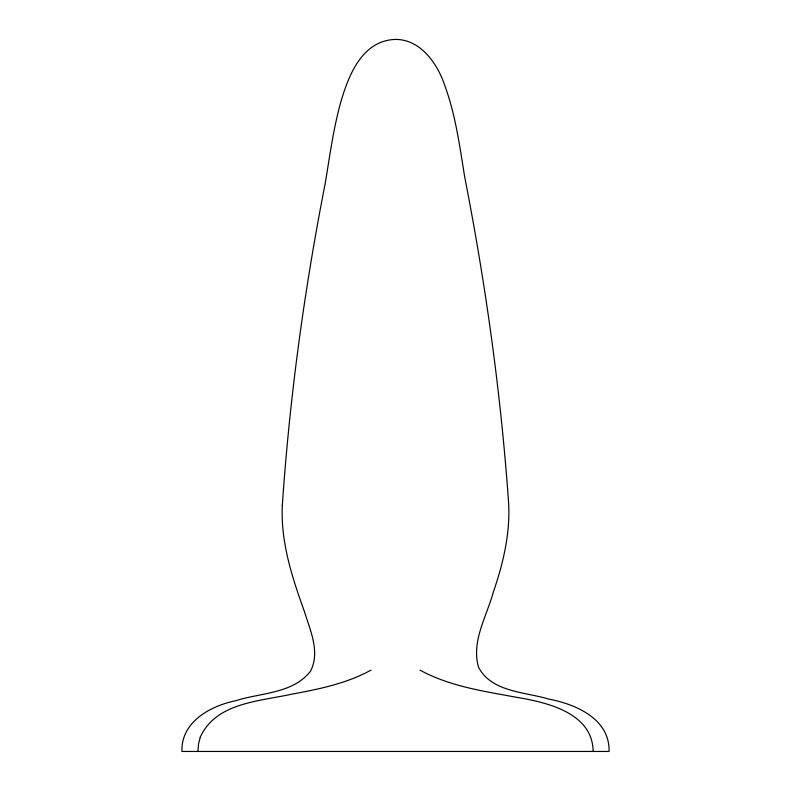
<?xml version="1.0" encoding="UTF-8"?>
<svg xmlns="http://www.w3.org/2000/svg" width="791" height="791" viewBox="0 0 791 791"><rect width="100%" height="100%" fill="white"/><g stroke="black" fill="none" stroke-linecap="round" stroke-linejoin="round"><path stroke-width="1.19" d="M197.869 751.45L198.561 743.916L200.252 737.182M200.261 737.172C215.864 702.635 259.468 701.31 291.721 694.182C318.872 689.169 346.577 683.543 370.979 670.135M420.021 670.135C449.654 686.351 483.677 691.215 516.474 697.286C547.065 702.418 592.686 712.8 593.131 751.45M282.308 505.607C280.587 542.201 292.186 577.549 304.416 611.522C310.151 630.328 320.395 651.972 310.537 671.124C293.046 693.836 260.694 692.659 235.55 700.767C210.386 705.918 180.951 721.936 181.93 751.45L609.07 751.45C609.91 718.752 575.492 704.089 548.39 698.997C524.581 691.789 491.804 692.214 478.614 667.386C470.922 641.55 486.821 616.169 493.396 591.886C503.452 562.688 510.679 531.868 508.455 500.782C500.733 392.118 485.595 283.989 464.722 177.085C459.69 146.206 455.596 114.853 444.72 85.339C436.948 61.846 417.589 35.427 389.607 39.955C361.418 44.583 349.088 74.71 341.722 98.924C333.604 126.451 329.976 154.987 325.249 183.225C304.377 289.644 289.635 397.398 282.308 505.607"/></g></svg>
